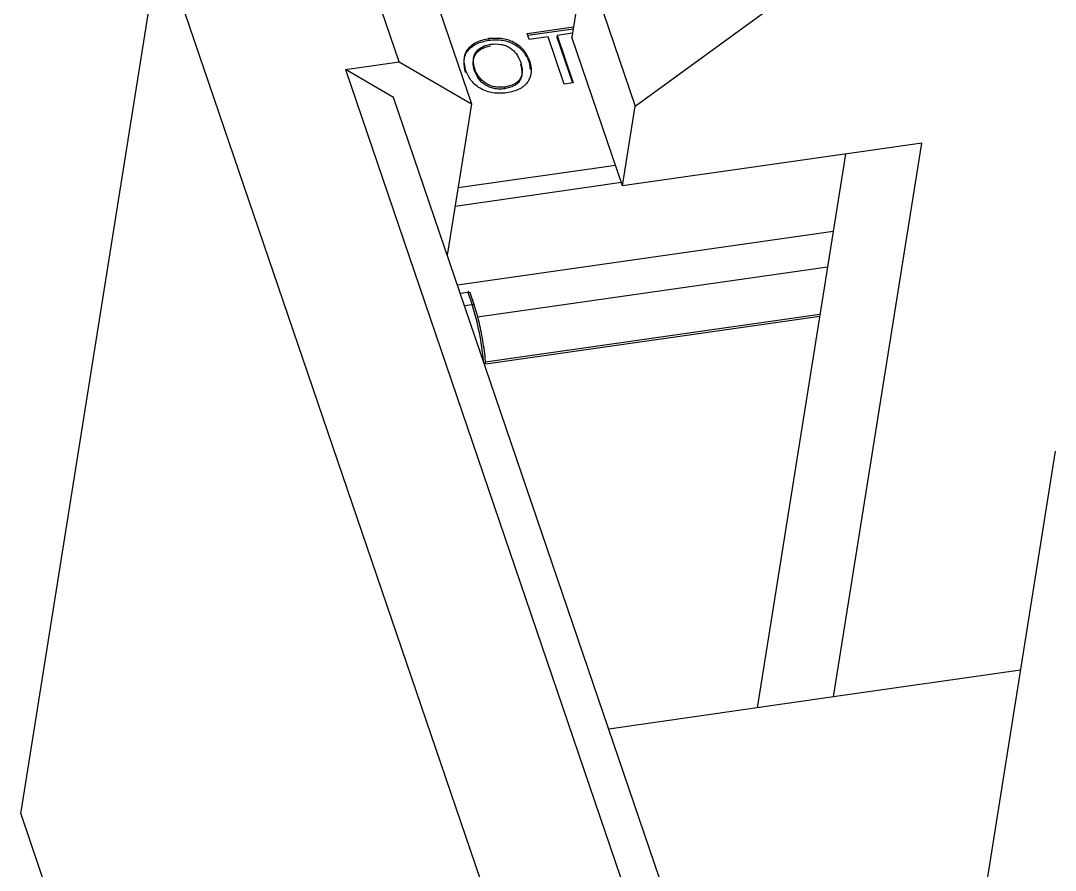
# Model space of a CAD drawing. Header units: millimetres. Extents: x 5 to 415, y 5 to 292.
# Drawn here: x 340.363 to 344.056, y 237.229 to 240.262 of the extents above; entities that cross this region are included whole.
import ezdxf

# ---------------------------------------------------------------- set-up
doc = ezdxf.new("R2010")
doc.units = ezdxf.units.MM

msp = doc.modelspace()

# ---------------------------------------------------------------- linework, layer by layer
at = {"color": 7, "linetype": 'Continuous', "lineweight": 25}
for p, q in [((341.7142, 240.1143), (341.5331, 240.6456)), ((340.3631, 237.4308), (340.8607, 240.5497)), ((340.8607, 240.5497), (343.4212, 233.0356)), ((341.7908, 240.4958), (341.9719, 239.9645)), ((342.3753, 240.4872), (342.33, 240.2031)), ((342.3753, 240.4872), (342.5563, 239.9559)), ((342.5563, 239.9559), (343.032, 240.3024)), ((342.1708, 240.2155), (342.3357, 240.2391)), ((342.1728, 240.2096), (342.3347, 240.2327)), ((342.0352, 240.1986), (342.0342, 240.1922)), ((342.1779, 240.1947), (342.1708, 240.2155)), ((342.2453, 240.2043), (342.1779, 240.1947)), ((342.3028, 240.0354), (342.2453, 240.2043)), ((342.2775, 240.2089), (342.2765, 240.2026)), ((342.2765, 240.2026), (342.332, 240.0396)), ((342.3321, 240.2167), (342.2775, 240.2089)), ((342.2775, 240.2089), (342.3351, 240.04)), ((342.511, 239.6718), (342.33, 240.2031)), ((342.1779, 240.1132), (342.179, 240.1196)), ((341.522, 240.0869), (341.7142, 240.1143)), ((341.522, 240.0869), (343.7205, 233.6354)), ((341.6939, 239.987), (341.522, 240.0869)), ((341.7142, 240.1143), (341.9719, 239.9645)), ((341.9825, 240.0828), (341.9836, 240.0891)), ((342.1779, 240.1132), (342.1816, 240.0876)), ((342.0895, 240.0182), (342.0905, 240.0245)), ((342.3351, 240.04), (342.3028, 240.0354)), ((343.8519, 233.6542), (341.6939, 239.987)), ((341.9719, 239.9645), (341.8857, 239.4241)), ((342.511, 239.6718), (342.5563, 239.9559)), ((343.5791, 239.8242), (342.511, 239.6718)), ((343.2638, 237.8474), (343.5791, 239.8242)), ((343.3071, 239.7854), (342.9918, 237.8086)), ((341.9216, 239.3188), (343.2632, 239.5103)), ((341.9935, 239.2047), (343.2429, 239.383)), ((341.9317, 239.2892), (341.9587, 239.293)), ((341.9587, 239.293), (341.9742, 239.2475)), ((341.9826, 239.2444), (341.9671, 239.2899)), ((342.0226, 239.0369), (343.2149, 239.2071)), ((344.0556, 238.7246), (343.7205, 236.6242)), ((343.9308, 237.9426), (343.2638, 237.8474)), ((343.2638, 237.8474), (342.462, 237.733)), ((340.3631, 237.4308), (342.9237, 229.9167))]:
    msp.add_line(p, q, dxfattribs=at)
at = {"color": 8, "linetype": 'Continuous', "lineweight": 25}
for p, q in [((342.4862, 239.7445), (341.924, 239.6643)), ((342.507, 239.6834), (341.9135, 239.5988)), ((341.9742, 239.2475), (341.9472, 239.2437)), ((343.2157, 239.2126), (342.0221, 239.0422))]:
    msp.add_line(p, q, dxfattribs=at)
at = {"color": 7, "linetype": 'Continuous', "lineweight": 25, "flags": 128}
msp.add_lwpolyline([(341.9828, 239.2425), (341.9828, 239.2437), (341.9826, 239.2444)], dxfattribs=at)
at = {"color": 7, "linetype": 'Continuous', "lineweight": 25}
msp.add_arc((341.9608, 239.2859), 0.00748, 32.5824, 106.6542, dxfattribs=at)
at = {"color": 8, "linetype": 'Continuous', "lineweight": 25}
for centre, radius, start, end in [((341.9763, 239.2403), 0.00748, 32.5824, 106.6542), ((341.1098, 238.9694), 0.908, 4.8293, 17.8359)]:
    msp.add_arc(centre, radius, start, end, dxfattribs=at)
at = {"color": 7, "linetype": 'Continuous', "lineweight": 25}
for points, knots in [([(341.9521, 240.0825), (341.9488, 240.0964), (341.944, 240.1165), (341.9491, 240.1419), (341.9572, 240.1584), (341.97, 240.1728), (341.9943, 240.1894), (342.0185, 240.1948), (342.0352, 240.1986)], [0, 0, 0, 0, 0.268076, 0.386697, 0.500316, 0.617691, 0.736415, 1, 1, 1, 1]), ([(342.0342, 240.1922), (342.0507, 240.1933), (342.0748, 240.1947), (342.1059, 240.1864), (342.1327, 240.1739), (342.1614, 240.1497), (342.1722, 240.1258), (342.1779, 240.1132)], [0, 0, 0, 0, 0.260257, 0.380015, 0.500293, 0.735663, 1, 1, 1, 1]), ([(342.0352, 240.1986), (342.0516, 240.1996), (342.0756, 240.201), (342.1067, 240.1927), (342.1336, 240.1804), (342.1625, 240.1562), (342.1732, 240.1323), (342.179, 240.1196)], [0, 0, 0, 0, 0.258748, 0.378865, 0.500042, 0.733981, 1, 1, 1, 1]), ([(341.951, 240.0761), (341.9477, 240.0901), (341.9429, 240.1103), (341.948, 240.1357), (341.9562, 240.1521), (341.9692, 240.1665), (341.9935, 240.183), (342.0176, 240.1885), (342.0342, 240.1922)], [0, 0, 0, 0, 0.26975, 0.387994, 0.500587, 0.618873, 0.737956, 1, 1, 1, 1]), ([(341.9825, 240.0828), (341.9801, 240.093), (341.9755, 240.1121), (341.9819, 240.1356), (341.9932, 240.1508), (342.0056, 240.1604), (342.0212, 240.1675), (342.0332, 240.1699), (342.0395, 240.1712)], [0, 0, 0, 0, 0.2670215, 0.4992849, 0.6225184, 0.7425555, 0.866278, 1, 1, 1, 1]), ([(341.9836, 240.0891), (341.981, 240.0995), (341.9764, 240.1186), (341.9829, 240.1422), (341.9945, 240.1572), (342.007, 240.1668), (342.0225, 240.1739), (342.0344, 240.1763), (342.0405, 240.1775)], [0, 0, 0, 0, 0.270292, 0.499768, 0.624592, 0.74529, 0.868374, 1, 1, 1, 1]), ([(342.0405, 240.1775), (342.0528, 240.1783), (342.0706, 240.1794), (342.0934, 240.1734), (342.108, 240.1664), (342.1208, 240.1566), (342.1364, 240.139), (342.143, 240.1232), (342.1477, 240.1122)], [0, 0, 0, 0, 0.248626, 0.359241, 0.468135, 0.581688, 0.705564, 1, 1, 1, 1]), ([(342.179, 240.1196), (342.1823, 240.1057), (342.1884, 240.08), (342.1786, 240.0488), (342.1619, 240.0296), (342.138, 240.013), (342.114, 240.0075), (342.0975, 240.0037)], [0, 0, 0, 0, 0.268855, 0.499772, 0.617975, 0.736987, 1, 1, 1, 1]), ([(342.0895, 240.0182), (342.0832, 240.0176), (342.071, 240.0166), (342.0526, 240.0189), (342.0354, 240.0243), (342.0155, 240.0348), (341.9949, 240.0544), (341.9869, 240.0728), (341.9825, 240.0828)], [0, 0, 0, 0, 0.131554, 0.254468, 0.375092, 0.500126, 0.728446, 1, 1, 1, 1]), ([(342.0905, 240.0245), (342.0841, 240.024), (342.0718, 240.023), (342.0533, 240.0252), (342.0361, 240.0306), (342.0164, 240.0414), (341.996, 240.0609), (341.9879, 240.0793), (341.9836, 240.0891)], [0, 0, 0, 0, 0.133658, 0.257211, 0.377169, 0.500615, 0.731789, 1, 1, 1, 1]), ([(342.1467, 240.1058), (342.1495, 240.0946), (342.1534, 240.0787), (342.1503, 240.0588), (342.1448, 240.0465), (342.1357, 240.0362), (342.1186, 240.0247), (342.1014, 240.0208), (342.0895, 240.0182)], [0, 0, 0, 0, 0.290249, 0.41301, 0.526241, 0.635639, 0.747487, 1, 1, 1, 1]), ([(342.1477, 240.1122), (342.1505, 240.101), (342.1545, 240.0851), (342.1513, 240.0651), (342.1458, 240.0529), (342.1367, 240.0426), (342.1196, 240.031), (342.1024, 240.0272), (342.0905, 240.0245)], [0, 0, 0, 0, 0.290249, 0.41301, 0.526241, 0.635639, 0.747487, 1, 1, 1, 1]), ([(342.0975, 240.0037), (342.0809, 240.0026), (342.0566, 240.0011), (342.0252, 240.0092), (342.0048, 240.0184), (341.9871, 240.0306), (341.9664, 240.0511), (341.9579, 240.0696), (341.9521, 240.0825)], [0, 0, 0, 0, 0.260264, 0.379902, 0.499678, 0.614947, 0.734035, 1, 1, 1, 1]), ([(342.0226, 239.0369), (342.0226, 239.0374), (342.0217, 239.0603), (342.0142, 239.1112), (342.0012, 239.1828), (341.9889, 239.2227), (341.9828, 239.2425)], [0, 0, 0, 0, 0.007144, 0.337492, 0.669764, 1, 1, 1, 1])]:
    msp.add_open_spline(points, degree=3, knots=knots, dxfattribs=at)

doc.saveas('drawing.dxf')
